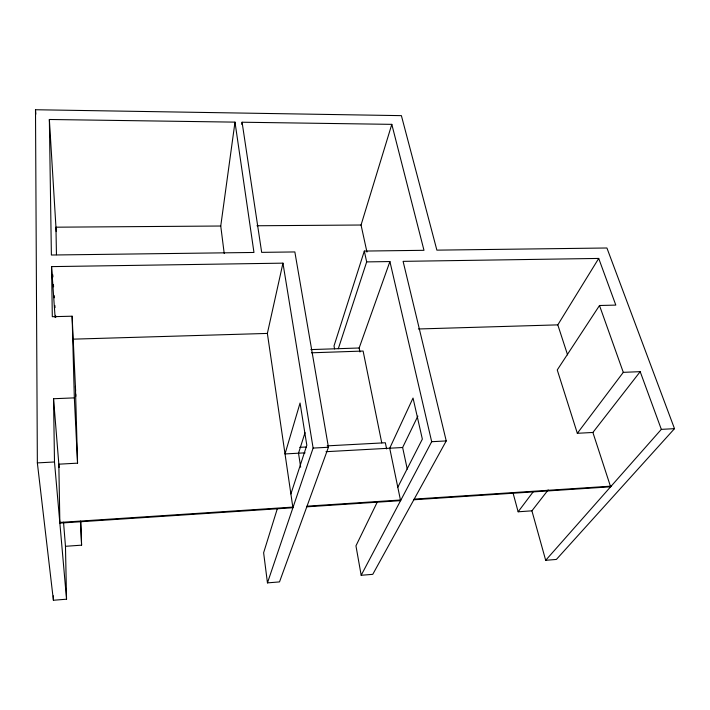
<?xml version="1.0" encoding="UTF-8"?>
<svg xmlns="http://www.w3.org/2000/svg" width="710" height="710" viewBox="0 0 710 710"><rect width="100%" height="100%" fill="white"/><g stroke="black" fill="none" stroke-linecap="round" stroke-linejoin="round"><path stroke-width="1.06" d="M224.218 253.488L220.748 226.02L234.992 122.129L49.354 119.484L51.386 255.023L253.967 252.458L234.992 122.129M241.764 124.41L242.083 122.226L391.805 124.356L423.985 250.311L364.319 251.065L334.019 345.903L334.587 348.947M75.402 386.373L77.55 463.16L58.832 464.18L59.862 523.11L292.911 507.748L267.368 333.425L282.953 263.153L51.564 266.614L52.309 316.695L72.118 316.207L75.606 390.775M366.964 252.094L361.053 225.017L391.805 124.356M277.264 508.901L263.623 552.762L267.457 582.883L279.509 581.907L328.437 447.256L294.854 251.943L261.67 252.361L242.083 122.226M305.034 432.647L298.511 453.202L300.676 467.216M290.887 493.956L306.818 445.241L300.064 403.014L285.021 453.938L305.105 452.838M338.315 348.69L366.671 261.901L364.319 251.065M267.457 582.883L313.119 448.081L282.953 263.153M359.961 351.991L359.154 347.998L389.914 261.555L366.671 261.901M407.265 469.106L402.632 447.504L417.879 416.069M377.276 502.068L355.95 545.848L361.177 575.278L372.768 574.337L446.244 440.928L403.102 261.36L598.716 258.431L615.81 305.096L599.497 305.504L557.252 369.954L577.328 433.295L592.885 432.461L640.189 371.658L661.329 429.364L545.688 560.305L531.914 510.827L548.173 489.927M397.795 487.22L422.352 439.108L413.034 398.026L389.719 448.214L400.573 500.648L306.791 506.825M361.177 575.278L431.68 441.709L389.914 261.555M567.583 354.876L557.803 324.869L598.716 258.431M512.984 492.767L518.131 511.795L533.432 491.506M577.328 433.295L623.291 372.351L640.189 371.658M63.527 522.214L65.471 546.301L66.545 599.196L53.401 600.261L37.355 462.902L35.5 109.739L401.39 115.641L436.881 250.142L606.917 247.994L674.5 428.662L556.391 559.436L545.688 560.305M518.131 511.795L531.914 510.827M65.471 546.301L81.588 545.165L80.913 521.93M59.8 522.436L293.132 507.082M307.031 506.168L400.919 499.982M414.196 499.112L611.177 486.146M413.832 499.769L610.609 486.794L592.885 432.461M325.988 451.693L402.632 447.504M299.735 447.335L306.321 446.989M327.177 445.871L385.352 442.765L386.622 448.942M37.355 462.902L54.492 461.979L53.543 398.736L74.337 397.875L72.118 316.207M313.119 448.081L328.437 447.256M431.68 441.709L446.244 440.928M661.329 429.364L674.5 428.662M310.865 349.595L359.154 347.998M311.521 352.799L363.112 351.051L381.758 442.88M73.21 339.149L267.368 333.425M418.403 328.978L557.803 324.869M220.748 226.02L55.948 227.191L56.454 254.712M256.967 225.762L361.053 225.017M599.497 305.504L623.291 372.351M54.492 461.979L66.545 599.196M53.543 398.736L59.099 467.464M35.5 109.739L35.837 114.168M52.753 274.77L52.904 276.962M53.436 284.648L53.587 286.84M54.191 295.617L54.342 297.81M54.874 305.495L55.025 307.687M55.557 315.364L55.708 317.565M51.564 266.614L55.114 317.503M49.354 119.484L56.223 231.584M74.337 397.875L77.55 463.16M80.407 521.104L81.588 545.165M75.757 394.077L75.864 396.278M53.339 595.832L53.401 600.261"/></g></svg>
